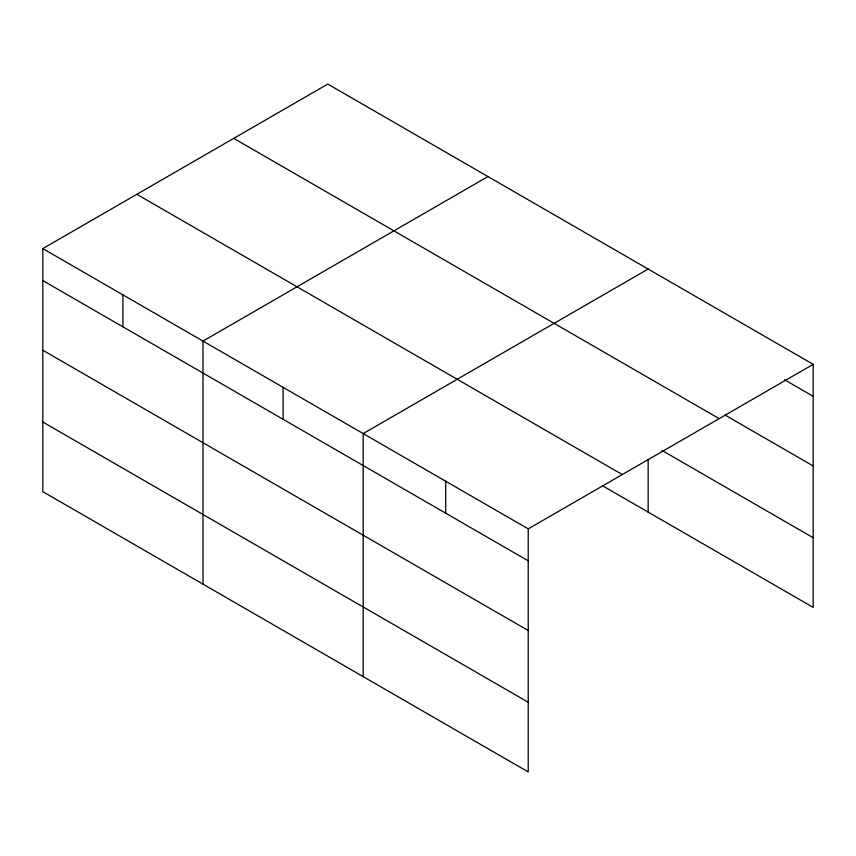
<?xml version="1.0" encoding="UTF-8"?>
<svg xmlns="http://www.w3.org/2000/svg" width="856" height="856" viewBox="0 0 856 856"><rect width="100%" height="100%" fill="white"/><g stroke="black" fill="none" stroke-linecap="round" stroke-linejoin="round"><path stroke-width="1.28" d="M42.8 248.604L528.227 528.869L528.227 771.919L42.8 491.665L42.8 248.604L327.773 84.081L813.2 364.335L813.2 607.396L602.389 485.684M487.963 176.561L202.99 341.095L202.99 584.145M648.153 269.051L363.179 433.575L363.179 676.636M528.227 528.869L813.2 364.335M784.545 379.764L813.2 396.307M724.946 415.01L813.2 465.964M233.731 138.372L719.158 418.627M661.913 450.384L813.2 537.739M136.842 194.312L622.269 474.566M42.8 280.575L528.227 560.83M42.8 350.232L528.227 630.498M42.8 422.008L528.227 702.262M648.153 459.533L648.153 512.102M445.709 481.222L445.709 513.193M283.09 387.329L283.09 419.301M122.9 294.849L122.9 326.821"/></g></svg>
